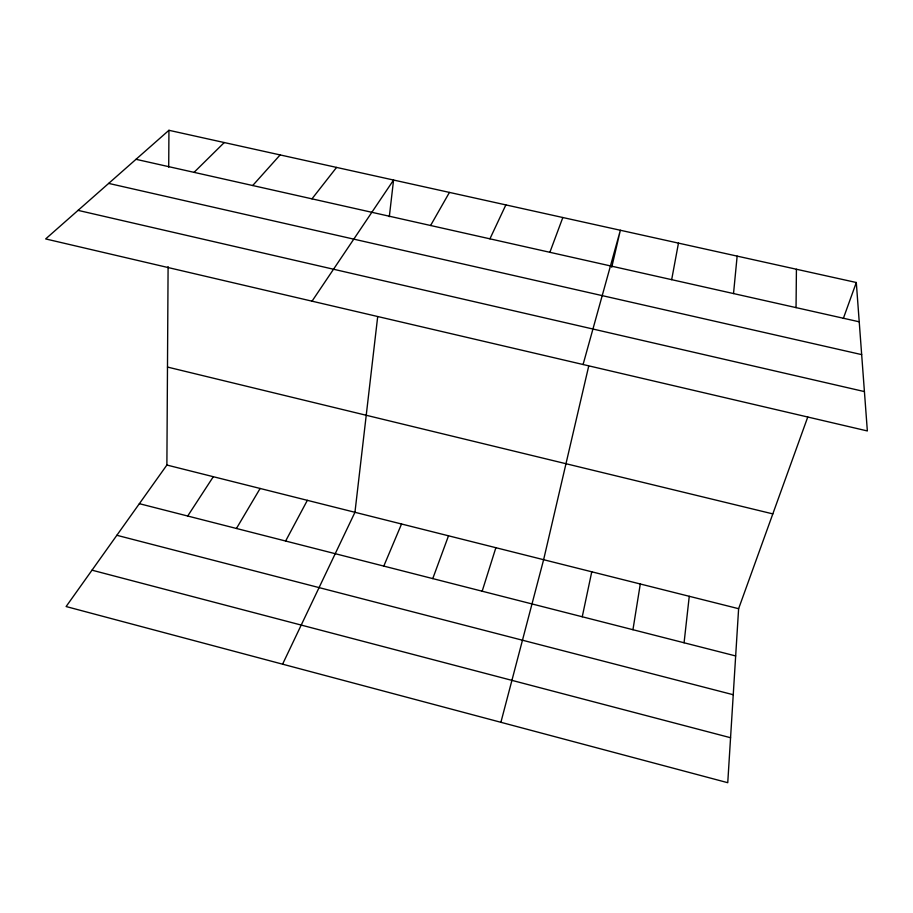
<?xml version="1.0" encoding="UTF-8"?>
<svg xmlns="http://www.w3.org/2000/svg" width="913" height="913" viewBox="0 0 913 913"><rect width="100%" height="100%" fill="white"/><g stroke="black" fill="none" stroke-linecap="round" stroke-linejoin="round"><path stroke-width="1.37" d="M807.777 416.99L738.617 608.697L727.752 782.703L66.113 606.54L166.885 465.037L168.095 266.607M168.711 167.125L168.939 130.297L856.303 282.505L867.35 430.947L45.65 238.932L168.939 130.297M796.045 307.613L796.421 269.255M733.527 293.564L737.145 256.119M684.077 642.775L689.258 596.292M377.651 316.982L354.952 512.296L282.585 664.185M389.315 216.689L393.571 180.032L312.029 301.176M632.949 629.708L640.298 583.989M671.671 279.663L678.462 243.132M582.254 616.766L591.761 571.8M588.668 366.296L543.623 559.703L500.895 722.309M611.733 267.269L620.361 230.259L583.087 364.515M482.167 591.213L495.873 547.697M843.327 318.477L856.303 282.505M432.773 578.602L448.511 535.805M549.877 252.296L562.83 217.522M383.791 566.094L401.549 523.994M489.927 238.829L505.859 204.9M285.621 541.032L307.35 500.335M430.594 225.5L449.436 192.415M236.444 528.467L260.137 488.466M187.701 516.028L213.322 476.7M311.972 198.84L336.577 167.41M252.707 185.522L280.143 154.913M194.058 172.352L224.267 142.542M136.003 159.307L859.224 321.81M108.67 183.399L861.667 354.621M78.062 210.367L864.417 391.586M167.478 367.06L772.82 513.893M166.885 465.037L738.617 608.697M139.358 503.679L735.661 655.945M116.853 535.292L733.242 694.736M92.008 570.18L730.56 737.727"/></g></svg>
